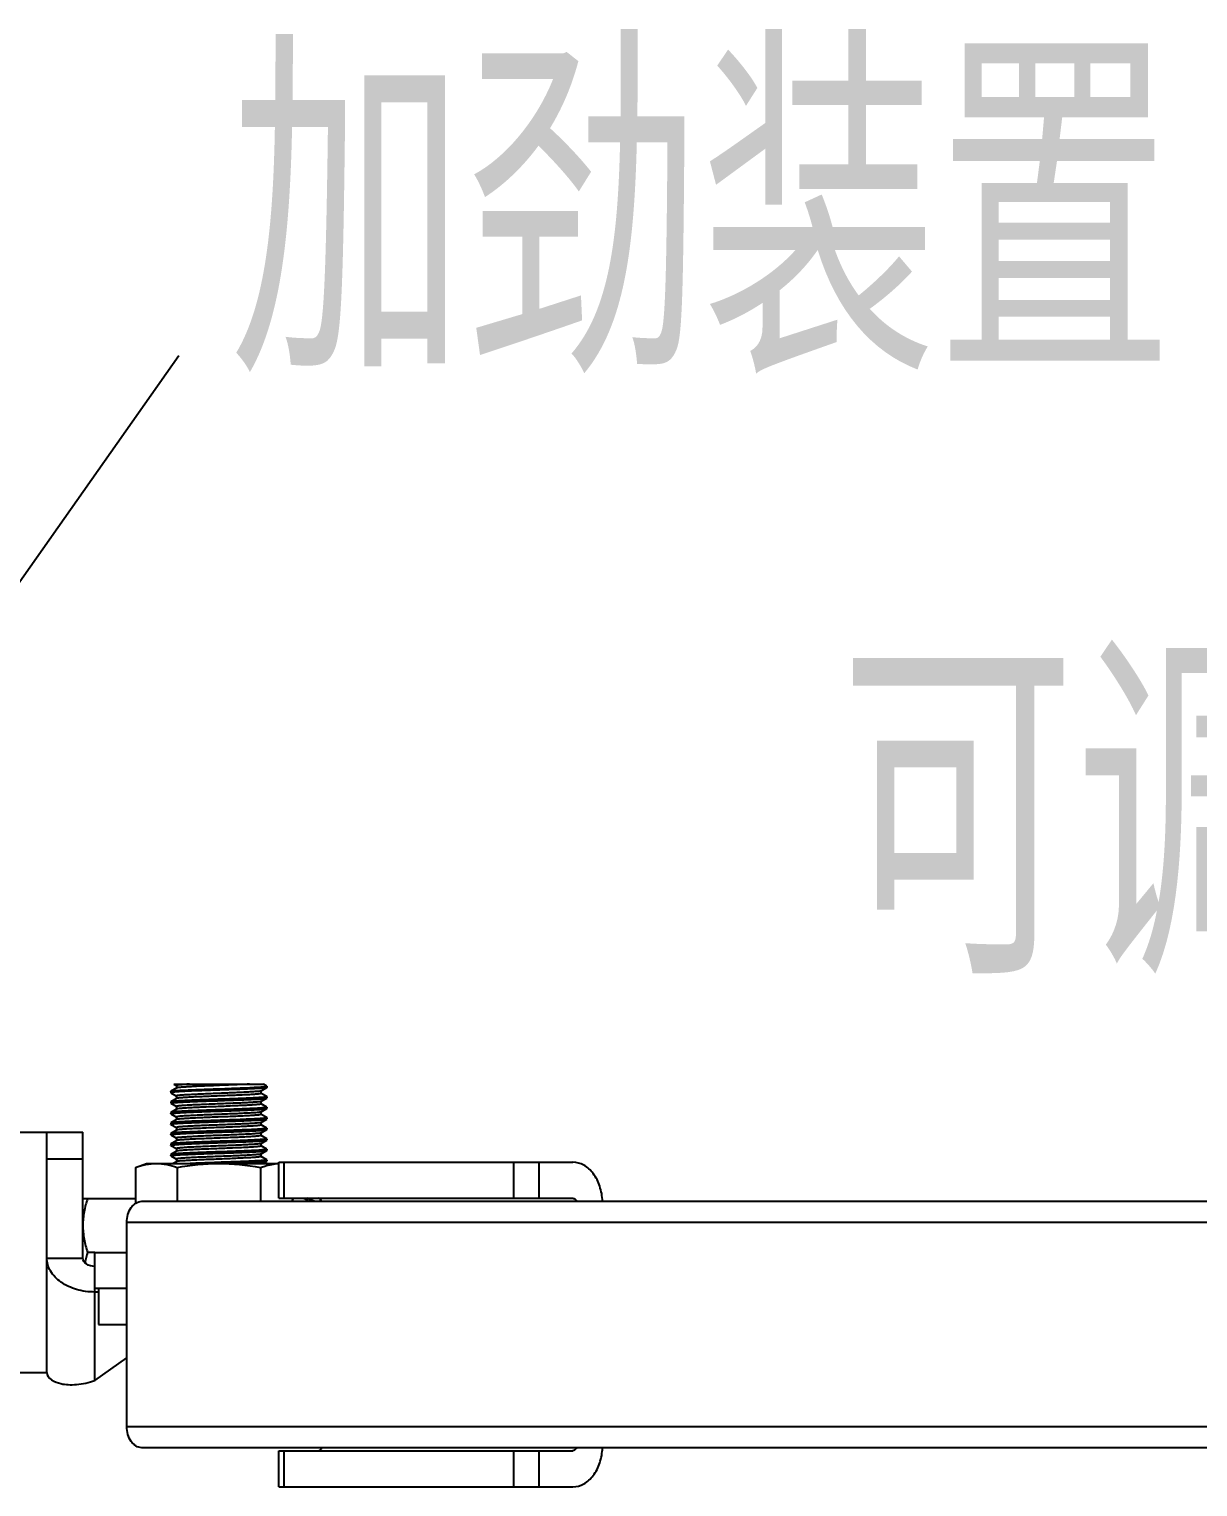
# Model space of a CAD drawing. Header units: inches. Extents: x -1293886 to -986005, y -15154 to 203628.
# Drawn here: x -1246533 to -1245591, y 86573 to 87747 of the extents above; entities that cross this region are included whole.
import ezdxf

# ---------------------------------------------------------------- set-up
doc = ezdxf.new("R2010")
doc.units = ezdxf.units.IN
doc.header["$LTSCALE"] = 100
doc.header["$MEASUREMENT"] = 0
doc.layers.add('W_DIM', color=4, linetype='Continuous')
doc.styles.get("Standard").update_dxf_attribs({"font": 'txt.shx', "bigfont": 'bzhz.shx'})
doc.dimstyles.get("Standard").update_dxf_attribs({"dimtxt": 0.18, "dimasz": 0.18, "dimexe": 0.18, "dimexo": 0.0625, "dimgap": 0.09, "dimtad": 0, "dimtih": 1, "dimtoh": 1, "dimdec": 4, "dimzin": 0, "dimdsep": 46, "dimtxsty": 'Standard', "dimcen": 0.09, "dimadec": 0, "dimazin": 0, "dimtfac": 1, "dimtdec": 4, "dimtofl": 0, "dimtmove": 0, "dimatfit": 3, "dimfxl": 0, "dimtolj": 1, "dimtzin": 0, "dimarcsym": 0})

# ---------------------------------------------------------------- blocks, each defined once
blk = doc.blocks.new('1111')
at = {"layer": 'W_DIM', "color": 7}
for p, q in [((-2285904.9, 1711392.5), (-2285904.8, 1711392.6)), ((-2285904.9, 1711392.5), (-2285904.9, 1711391.4)), ((-2285904.9, 1711392.5), (-2285904.9, 1711391.4)), ((-2285904.8, 1711391.3), (-2285904.9, 1711391.4)), ((-2285904.9, 1711391.4), (-2285904.9, 1711391.4)), ((-2285900.3, 1711395.2), (-2285904.8, 1711392.6)), ((-2285904.8, 1711391.3), (-2285900.3, 1711388.7)), ((-2285902.3, 1711398.3), (-2285900.3, 1711397.2)), ((-2285902.3, 1711398.3), (-2285830.2, 1711398.3)), ((-2285900.3, 1711397.2), (-2285900.3, 1711395.2)), ((-2285900.2, 1711395.2), (-2285900.3, 1711395.2)), ((-2285832.1, 1711393), (-2285827.5, 1711395.6)), ((-2285832.1, 1711390.9), (-2285832.1, 1711393)), ((-2285832.1, 1711392.9), (-2285832.1, 1711393)), ((-2285827.5, 1711396.8), (-2285830.2, 1711398.3)), ((-2285827.5, 1711396.7), (-2285827.5, 1711396.8)), ((-2285827.5, 1711396.7), (-2285827.5, 1711395.7)), ((-2285827.5, 1711395.7), (-2285827.5, 1711395.6)), ((-2285904.8, 1711384.1), (-2285904.9, 1711384)), ((-2285904.9, 1711384), (-2285904.9, 1711383)), ((-2285904.9, 1711384), (-2285904.9, 1711383)), ((-2285904.8, 1711382.9), (-2285904.9, 1711383)), ((-2285904.9, 1711383), (-2285904.9, 1711383)), ((-2285900.3, 1711386.7), (-2285904.8, 1711384.1)), ((-2285904.8, 1711382.9), (-2285900.3, 1711380.3)), ((-2285900.3, 1711388.8), (-2285900.3, 1711386.7)), ((-2285900.2, 1711386.7), (-2285900.3, 1711386.7)), ((-2285900.3, 1711380.3), (-2285900.3, 1711378.2)), ((-2285900.1, 1711386.8), (-2285900.2, 1711386.7)), ((-2285832.1, 1711384.5), (-2285827.5, 1711387.1)), ((-2285832.1, 1711382.4), (-2285832.1, 1711384.5)), ((-2285832.1, 1711384.4), (-2285832.1, 1711384.5)), ((-2285827.5, 1711388.3), (-2285832, 1711390.9)), ((-2285827.5, 1711379.9), (-2285832, 1711382.5)), ((-2285827.5, 1711388.3), (-2285827.5, 1711387.2)), ((-2285827.5, 1711388.3), (-2285827.5, 1711387.2)), ((-2285827.5, 1711388.3), (-2285827.5, 1711388.3)), ((-2285827.5, 1711387.1), (-2285827.5, 1711387.2)), ((-2285827.5, 1711379.9), (-2285827.5, 1711379.8)), ((-2285827.5, 1711379.8), (-2285827.5, 1711378.7)), ((-2285827.5, 1711379.8), (-2285827.5, 1711378.7)), ((-2285904.8, 1711375.6), (-2285904.9, 1711375.5)), ((-2285904.9, 1711375.5), (-2285904.9, 1711374.5)), ((-2285904.9, 1711375.5), (-2285904.9, 1711374.5)), ((-2285904.8, 1711374.4), (-2285904.9, 1711374.5)), ((-2285904.9, 1711374.5), (-2285904.9, 1711374.5)), ((-2285900.3, 1711378.2), (-2285904.8, 1711375.6)), ((-2285904.8, 1711374.4), (-2285900.3, 1711371.8)), ((-2285900.3, 1711369.8), (-2285904.8, 1711367.2)), ((-2285900.2, 1711378.3), (-2285900.3, 1711378.2)), ((-2285900.3, 1711371.8), (-2285900.3, 1711369.8)), ((-2285900.2, 1711369.8), (-2285900.3, 1711369.8)), ((-2285832.1, 1711376), (-2285827.5, 1711378.6)), ((-2285832.1, 1711373.9), (-2285832.1, 1711376)), ((-2285832.1, 1711376), (-2285832.1, 1711376)), ((-2285832.1, 1711367.5), (-2285827.5, 1711370.2)), ((-2285827.5, 1711371.4), (-2285832, 1711374)), ((-2285827.5, 1711378.6), (-2285827.5, 1711378.7)), ((-2285827.5, 1711371.4), (-2285827.5, 1711371.3)), ((-2285827.5, 1711371.3), (-2285827.5, 1711370.3)), ((-2285827.5, 1711371.3), (-2285827.5, 1711370.3)), ((-2285827.5, 1711370.2), (-2285827.5, 1711370.3)), ((-2286246.8, 1711359.6), (-2285975.7, 1711359.6)), ((-2286004.7, 1711166), (-2286004.7, 1711359.6)), ((-2285975.7, 1711258.3), (-2285975.7, 1711359.6)), ((-2285904.8, 1711367.2), (-2285904.9, 1711367.1)), ((-2285904.9, 1711367.1), (-2285904.9, 1711366)), ((-2285904.9, 1711367.1), (-2285904.9, 1711366)), ((-2285904.8, 1711365.9), (-2285904.9, 1711366)), ((-2285904.9, 1711366), (-2285904.9, 1711366)), ((-2285904.8, 1711358.7), (-2285904.9, 1711358.6)), ((-2285904.9, 1711358.6), (-2285904.9, 1711357.5)), ((-2285904.9, 1711358.6), (-2285904.9, 1711357.5)), ((-2285904.9, 1711357.5), (-2285904.9, 1711357.6)), ((-2285904.8, 1711357.5), (-2285904.9, 1711357.5)), ((-2285904.8, 1711365.9), (-2285900.3, 1711363.3)), ((-2285900.3, 1711361.3), (-2285904.8, 1711358.7)), ((-2285904.8, 1711357.5), (-2285900.3, 1711354.9)), ((-2285900.3, 1711363.4), (-2285900.3, 1711361.3)), ((-2285900.2, 1711361.3), (-2285900.3, 1711361.3)), ((-2285832.1, 1711365.5), (-2285832.1, 1711367.5)), ((-2285832.1, 1711367.5), (-2285832.1, 1711367.5)), ((-2285832.1, 1711359.1), (-2285827.5, 1711361.7)), ((-2285832.1, 1711357), (-2285832.1, 1711359.1)), ((-2285832.1, 1711359), (-2285832.1, 1711359.1)), ((-2285827.5, 1711362.9), (-2285832, 1711365.5)), ((-2285827.5, 1711354.4), (-2285832, 1711357)), ((-2285827.5, 1711362.9), (-2285827.5, 1711362.8)), ((-2285827.5, 1711362.8), (-2285827.5, 1711361.8)), ((-2285827.5, 1711362.8), (-2285827.5, 1711361.8)), ((-2285827.5, 1711361.7), (-2285827.5, 1711361.8)), ((-2285904.8, 1711350.2), (-2285904.9, 1711350.1)), ((-2285904.9, 1711350.1), (-2285904.9, 1711349.1)), ((-2285904.9, 1711350.1), (-2285904.9, 1711349.1)), ((-2285904.8, 1711349), (-2285904.9, 1711349.1)), ((-2285904.9, 1711349.1), (-2285904.9, 1711349.1)), ((-2285900.3, 1711352.8), (-2285904.8, 1711350.2)), ((-2285904.8, 1711349), (-2285900.3, 1711346.4)), ((-2285900.3, 1711344.3), (-2285904.8, 1711341.7)), ((-2285900.3, 1711354.9), (-2285900.3, 1711352.8)), ((-2285900.2, 1711352.9), (-2285900.3, 1711352.8)), ((-2285900.3, 1711346.4), (-2285900.3, 1711344.3)), ((-2285900.2, 1711344.4), (-2285900.3, 1711344.3)), ((-2285900.1, 1711344.4), (-2285900.2, 1711344.4)), ((-2285832.1, 1711350.6), (-2285832.3, 1711350.5)), ((-2285832.1, 1711350.6), (-2285827.5, 1711353.2)), ((-2285832.1, 1711348.5), (-2285832.1, 1711350.6)), ((-2285832.1, 1711350.6), (-2285832.1, 1711350.6)), ((-2285832.1, 1711342.1), (-2285827.5, 1711344.8)), ((-2285827.5, 1711346), (-2285832, 1711348.6)), ((-2285827.5, 1711354.4), (-2285827.5, 1711353.3)), ((-2285827.5, 1711354.4), (-2285827.5, 1711353.3)), ((-2285827.5, 1711354.4), (-2285827.5, 1711354.4)), ((-2285827.5, 1711353.2), (-2285827.5, 1711353.3)), ((-2285827.5, 1711346), (-2285827.5, 1711345.9)), ((-2285827.5, 1711345.9), (-2285827.5, 1711344.8)), ((-2285827.5, 1711345.9), (-2285827.5, 1711344.8)), ((-2285827.5, 1711344.8), (-2285827.5, 1711344.8)), ((-2286004.7, 1711338.3), (-2285975.7, 1711338.3)), ((-2285933.3, 1711331.2), (-2285924.3, 1711334.4)), ((-2285924.3, 1711334.4), (-2285817.8, 1711334.4)), ((-2285904.9, 1711341.7), (-2285904.9, 1711340.6)), ((-2285904.9, 1711341.7), (-2285904.9, 1711340.6)), ((-2285904.8, 1711341.7), (-2285904.9, 1711341.7)), ((-2285904.8, 1711340.5), (-2285904.9, 1711340.6)), ((-2285904.9, 1711340.6), (-2285904.9, 1711340.6)), ((-2285904.8, 1711340.5), (-2285900.3, 1711337.9)), ((-2285900.3, 1711335.9), (-2285902.8, 1711334.4)), ((-2285900.3, 1711337.9), (-2285900.3, 1711335.9)), ((-2285900.2, 1711335.9), (-2285900.3, 1711335.9)), ((-2285832.1, 1711340.1), (-2285832.1, 1711342.1)), ((-2285832.1, 1711342.1), (-2285832.1, 1711342.1)), ((-2285827.5, 1711337.5), (-2285832, 1711340.1)), ((-2285830.7, 1711334.4), (-2285827.5, 1711336.3)), ((-2285827.5, 1711337.5), (-2285827.5, 1711337.4)), ((-2285827.5, 1711337.4), (-2285827.5, 1711336.4)), ((-2285827.5, 1711337.4), (-2285827.5, 1711336.4)), ((-2285827.5, 1711336.3), (-2285827.5, 1711336.4)), ((-2285817.8, 1711306.4), (-2285817.8, 1711335.4)), ((-2285817.8, 1711335.4), (-2285580.8, 1711335.4)), ((-2285813.5, 1711306.4), (-2285813.5, 1711335.4)), ((-2285628.7, 1711335.4), (-2285628.7, 1711306.4)), ((-2285608.2, 1711335.4), (-2285608.2, 1711306.4)), ((-2285933.3, 1711331.2), (-2285933.3, 1711302.3)), ((-2285899.7, 1711331.2), (-2285899.7, 1711304)), ((-2285832.6, 1711331.2), (-2285832.6, 1711304)), ((-2285975.7, 1711306.3), (-2285933.3, 1711306.3)), ((-2285928.2, 1711304), (-2284340.5, 1711304)), ((-2285817.8, 1711306.4), (-2285580.8, 1711306.4)), ((-2285805.7, 1711306.4), (-2285807.4, 1711304)), ((-2285794.8, 1711306.4), (-2285794.7, 1711306.1)), ((-2285940.2, 1711122.4), (-2285940.2, 1711287)), ((-2284468.9, 1711287), (-2285940.2, 1711287)), ((-2285966, 1711262.8), (-2285971.8, 1711262.8)), ((-2285966, 1711159.6), (-2285966, 1711262.8)), ((-2285966, 1711262.8), (-2285940.2, 1711262.8)), ((-2286004.7, 1711258.3), (-2285975.7, 1711258.3)), ((-2285940.2, 1711233.8), (-2285966, 1711233.8)), ((-2285963, 1711230.9), (-2285966, 1711230.9)), ((-2285963, 1711233.8), (-2285963, 1711204.7)), ((-2285963, 1711204.7), (-2285940.2, 1711204.7)), ((-2285966, 1711159.6), (-2285940.2, 1711177.9)), ((-2286687.3, 1711166), (-2286004.7, 1711166)), ((-2284468.9, 1711122.4), (-2285940.2, 1711122.4)), ((-2284340.5, 1711105.5), (-2285928.2, 1711105.5)), ((-2285817.8, 1711074), (-2285817.8, 1711103.1)), ((-2285817.8, 1711103.1), (-2285580.8, 1711103.1)), ((-2285813.5, 1711074), (-2285813.5, 1711103.1)), ((-2285628.7, 1711103.1), (-2285628.7, 1711074)), ((-2285608.2, 1711103.1), (-2285608.2, 1711074)), ((-2285817.8, 1711074), (-2285580.8, 1711074))]:
    blk.add_line(p, q, dxfattribs=at)
blk.add_lwpolyline([(-2285789.3, 1711304), (-2285793.1, 1711305.4), (-2285795.2, 1711306.4)], dxfattribs=at)
blk.add_arc((-2285792.9, 1711310.1), 10, 330.2296, 332.1247, dxfattribs=at)
for points, knots in [([(-2285827.5, 1711395.6), (-2285827.6, 1711395.5), (-2285828, 1711395.4), (-2285828.8, 1711395.3), (-2285829.9, 1711395.2), (-2285832, 1711395), (-2285835.4, 1711394.8), (-2285840.3, 1711394.5), (-2285846.2, 1711394.3), (-2285852.8, 1711394), (-2285859.8, 1711393.8), (-2285867.2, 1711393.5), (-2285874.4, 1711393.3), (-2285881.4, 1711393), (-2285887.8, 1711392.8), (-2285893.4, 1711392.5), (-2285897.5, 1711392.3), (-2285900.3, 1711392.1), (-2285901.8, 1711392), (-2285903.1, 1711391.8), (-2285904, 1711391.7), (-2285904.6, 1711391.6), (-2285904.9, 1711391.5), (-2285904.9, 1711391.4)], [0, 0, 0, 0, 0.005436, 0.015295, 0.02956, 0.048124, 0.097458, 0.161522, 0.237979, 0.324028, 0.416511, 0.512037, 0.607098, 0.698208, 0.782022, 0.855468, 0.915857, 0.940446, 0.960989, 0.977304, 0.989257, 0.996774, 1, 1, 1, 1]), ([(-2285904.8, 1711392.6), (-2285904.7, 1711392.6), (-2285904.3, 1711392.7), (-2285903.6, 1711392.9), (-2285902.5, 1711393), (-2285900.3, 1711393.2), (-2285896.9, 1711393.4), (-2285892, 1711393.6), (-2285886.1, 1711393.9), (-2285879.5, 1711394.1), (-2285872.4, 1711394.4), (-2285865, 1711394.6), (-2285857.7, 1711394.9), (-2285850.7, 1711395.2), (-2285844.3, 1711395.4), (-2285838.7, 1711395.7), (-2285834.7, 1711395.9), (-2285832, 1711396.1), (-2285830.4, 1711396.2), (-2285829.2, 1711396.3), (-2285828.3, 1711396.4), (-2285827.8, 1711396.5), (-2285827.5, 1711396.6), (-2285827.5, 1711396.7)], [0, 0, 0, 0, 0.005474, 0.015397, 0.029751, 0.04843, 0.098054, 0.162473, 0.239322, 0.325768, 0.418622, 0.514456, 0.609731, 0.70093, 0.784687, 0.857913, 0.91791, 0.942239, 0.962481, 0.978455, 0.990031, 0.997145, 1, 1, 1, 1]), ([(-2285889.6, 1711398.3), (-2285891.1, 1711398.3), (-2285893.2, 1711398.1), (-2285895.9, 1711397.9), (-2285897.4, 1711397.8), (-2285898.6, 1711397.7), (-2285899.5, 1711397.5), (-2285900, 1711397.4), (-2285900.3, 1711397.3), (-2285900.3, 1711397.2)], [0, 0, 0, 0, 0.42036, 0.591474, 0.734119, 0.846922, 0.928807, 0.97931, 1, 1, 1, 1]), ([(-2285832.1, 1711392.9), (-2285832.3, 1711392.9), (-2285832.6, 1711392.8), (-2285833.7, 1711392.6), (-2285835.9, 1711392.4), (-2285839.2, 1711392.1), (-2285843.6, 1711391.9), (-2285848.8, 1711391.6), (-2285854.6, 1711391.4), (-2285860.9, 1711391.1), (-2285867.3, 1711390.8), (-2285873.7, 1711390.6), (-2285879.9, 1711390.3), (-2285885.5, 1711390.1), (-2285890.4, 1711389.8), (-2285894, 1711389.6), (-2285896.4, 1711389.4), (-2285897.7, 1711389.3), (-2285898.8, 1711389.2), (-2285899.6, 1711389.1), (-2285900, 1711389), (-2285900.3, 1711388.8), (-2285900.3, 1711388.8)], [0, 0, 0, 0, 0.005874, 0.016149, 0.049759, 0.099805, 0.164491, 0.241456, 0.327881, 0.420594, 0.516191, 0.611162, 0.702019, 0.785427, 0.858327, 0.918049, 0.942269, 0.962424, 0.97834, 0.989887, 0.997022, 1, 1, 1, 1]), ([(-2285841.3, 1711398.3), (-2285843.9, 1711398.2), (-2285849.5, 1711397.9), (-2285858.4, 1711397.6), (-2285868, 1711397.2), (-2285877.4, 1711396.8), (-2285884.7, 1711396.5), (-2285890, 1711396.2), (-2285893.2, 1711396), (-2285895.9, 1711395.8), (-2285897.9, 1711395.7), (-2285899.3, 1711395.5), (-2285900, 1711395.3), (-2285900.2, 1711395.2)], [0, 0, 0, 0, 0.131034, 0.286202, 0.452618, 0.616437, 0.764037, 0.82784, 0.883154, 0.928833, 0.963939, 0.987775, 1, 1, 1, 1]), ([(-2285904.9, 1711383), (-2285904.9, 1711383.1), (-2285904.6, 1711383.1), (-2285904, 1711383.3), (-2285903.1, 1711383.4), (-2285901.8, 1711383.5), (-2285900.3, 1711383.6), (-2285897.5, 1711383.8), (-2285893.4, 1711384), (-2285887.8, 1711384.3), (-2285881.4, 1711384.5), (-2285874.4, 1711384.8), (-2285867.2, 1711385), (-2285859.8, 1711385.3), (-2285852.8, 1711385.6), (-2285846.2, 1711385.8), (-2285840.3, 1711386.1), (-2285835.4, 1711386.3), (-2285832, 1711386.5), (-2285829.9, 1711386.7), (-2285828.8, 1711386.8), (-2285828, 1711387), (-2285827.6, 1711387), (-2285827.5, 1711387.1)], [0, 0, 0, 0, 0.003225, 0.010741, 0.022692, 0.039006, 0.059547, 0.084135, 0.144521, 0.217966, 0.301777, 0.392884, 0.487948, 0.583476, 0.67596, 0.762008, 0.838468, 0.902535, 0.95187, 0.970436, 0.984702, 0.994562, 1, 1, 1, 1]), ([(-2285827.5, 1711388.3), (-2285827.5, 1711388.2), (-2285827.8, 1711388.1), (-2285828.3, 1711388), (-2285829.2, 1711387.8), (-2285830.4, 1711387.7), (-2285832, 1711387.6), (-2285834.7, 1711387.4), (-2285838.7, 1711387.2), (-2285844.3, 1711386.9), (-2285850.7, 1711386.7), (-2285857.7, 1711386.4), (-2285865, 1711386.2), (-2285872.4, 1711385.9), (-2285879.5, 1711385.7), (-2285886.1, 1711385.4), (-2285892, 1711385.2), (-2285896.9, 1711384.9), (-2285900.3, 1711384.7), (-2285902.5, 1711384.5), (-2285903.6, 1711384.4), (-2285904.3, 1711384.3), (-2285904.7, 1711384.2), (-2285904.8, 1711384.1)], [0, 0, 0, 0, 0.002855, 0.009969, 0.021546, 0.03752, 0.057763, 0.082092, 0.142088, 0.215313, 0.299069, 0.390267, 0.485541, 0.581373, 0.674225, 0.760673, 0.837524, 0.901944, 0.951568, 0.970248, 0.984602, 0.994526, 1, 1, 1, 1]), ([(-2285827.5, 1711379.8), (-2285827.5, 1711379.7), (-2285827.8, 1711379.6), (-2285828.3, 1711379.5), (-2285829.2, 1711379.4), (-2285830.4, 1711379.2), (-2285832, 1711379.1), (-2285834.7, 1711378.9), (-2285838.7, 1711378.7), (-2285844.3, 1711378.5), (-2285850.7, 1711378.2), (-2285857.7, 1711378), (-2285865, 1711377.7), (-2285872.4, 1711377.4), (-2285879.5, 1711377.2), (-2285886.1, 1711376.9), (-2285892, 1711376.7), (-2285896.9, 1711376.4), (-2285900.3, 1711376.2), (-2285902.5, 1711376), (-2285903.6, 1711375.9), (-2285904.3, 1711375.8), (-2285904.7, 1711375.7), (-2285904.8, 1711375.6)], [0, 0, 0, 0, 0.002855, 0.009968, 0.021544, 0.037518, 0.05776, 0.082088, 0.142084, 0.21531, 0.299066, 0.390263, 0.485541, 0.581378, 0.674232, 0.760678, 0.837529, 0.901949, 0.951571, 0.970249, 0.984603, 0.994526, 1, 1, 1, 1]), ([(-2285832.1, 1711384.4), (-2285832.3, 1711384.4), (-2285832.6, 1711384.3), (-2285833.7, 1711384.1), (-2285835.9, 1711383.9), (-2285839.2, 1711383.6), (-2285843.6, 1711383.4), (-2285848.8, 1711383.1), (-2285854.6, 1711382.9), (-2285860.9, 1711382.6), (-2285867.3, 1711382.4), (-2285873.7, 1711382.1), (-2285879.9, 1711381.9), (-2285885.5, 1711381.6), (-2285890.4, 1711381.4), (-2285894, 1711381.1), (-2285896.4, 1711381), (-2285897.7, 1711380.8), (-2285898.8, 1711380.7), (-2285899.6, 1711380.6), (-2285900, 1711380.5), (-2285900.3, 1711380.4), (-2285900.3, 1711380.3)], [0, 0, 0, 0, 0.005874, 0.016149, 0.049759, 0.099805, 0.164491, 0.241457, 0.327881, 0.420594, 0.516191, 0.611162, 0.702019, 0.785427, 0.858326, 0.918049, 0.942267, 0.962424, 0.978338, 0.989888, 0.99702, 1, 1, 1, 1]), ([(-2285832.1, 1711382.4), (-2285832.1, 1711382.4), (-2285832.3, 1711382.2), (-2285832.8, 1711382.1), (-2285833.6, 1711382), (-2285834.6, 1711381.9), (-2285836, 1711381.8), (-2285838.4, 1711381.6), (-2285841.9, 1711381.4), (-2285846.9, 1711381.1), (-2285852.5, 1711380.9), (-2285858.6, 1711380.6), (-2285865, 1711380.3), (-2285871.5, 1711380.1), (-2285877.7, 1711379.8), (-2285883.6, 1711379.6), (-2285888.8, 1711379.3), (-2285893.1, 1711379.1), (-2285896.5, 1711378.8), (-2285898.6, 1711378.6), (-2285899.8, 1711378.4), (-2285900.1, 1711378.3), (-2285900.2, 1711378.3)], [0, 0, 0, 0, 0.002979, 0.01011, 0.021658, 0.037569, 0.057721, 0.081935, 0.141646, 0.214533, 0.297928, 0.388772, 0.483732, 0.579321, 0.672029, 0.758455, 0.835426, 0.900125, 0.95019, 0.983823, 0.994112, 1, 1, 1, 1]), ([(-2285832.1, 1711390.9), (-2285832.1, 1711390.8), (-2285832.3, 1711390.7), (-2285832.7, 1711390.6), (-2285833.5, 1711390.5), (-2285834.6, 1711390.4), (-2285835.9, 1711390.2), (-2285838.2, 1711390.1), (-2285841.7, 1711389.8), (-2285846.4, 1711389.6), (-2285851.9, 1711389.4), (-2285857.9, 1711389.1), (-2285864.2, 1711388.9), (-2285870.6, 1711388.6), (-2285876.8, 1711388.4), (-2285882.6, 1711388.1), (-2285887.9, 1711387.9), (-2285892.3, 1711387.6), (-2285895.9, 1711387.4), (-2285898.3, 1711387.1), (-2285899.6, 1711387), (-2285900.1, 1711386.8)], [0, 0, 0, 0, 0.002911, 0.009849, 0.021073, 0.036545, 0.056142, 0.079704, 0.137856, 0.208956, 0.290481, 0.379534, 0.472947, 0.567398, 0.659524, 0.746048, 0.823893, 0.890294, 0.942901, 0.979872, 1, 1, 1, 1]), ([(-2285904.9, 1711374.5), (-2285904.9, 1711374.6), (-2285904.6, 1711374.7), (-2285904, 1711374.8), (-2285903.1, 1711374.9), (-2285901.8, 1711375), (-2285900.3, 1711375.2), (-2285897.5, 1711375.3), (-2285893.4, 1711375.6), (-2285887.8, 1711375.8), (-2285881.4, 1711376.1), (-2285874.4, 1711376.3), (-2285867.2, 1711376.6), (-2285859.8, 1711376.8), (-2285852.8, 1711377.1), (-2285846.2, 1711377.3), (-2285840.3, 1711377.6), (-2285835.4, 1711377.8), (-2285832, 1711378.1), (-2285829.9, 1711378.2), (-2285828.8, 1711378.4), (-2285828, 1711378.5), (-2285827.6, 1711378.6), (-2285827.5, 1711378.6)], [0, 0, 0, 0, 0.003225, 0.010742, 0.022694, 0.039008, 0.059551, 0.084139, 0.144526, 0.217973, 0.301788, 0.392894, 0.487953, 0.583479, 0.675961, 0.762009, 0.838466, 0.902531, 0.951868, 0.970435, 0.984701, 0.994562, 1, 1, 1, 1]), ([(-2285904.9, 1711366), (-2285904.9, 1711366.1), (-2285904.6, 1711366.2), (-2285904, 1711366.3), (-2285903.1, 1711366.4), (-2285901.8, 1711366.6), (-2285900.3, 1711366.7), (-2285897.5, 1711366.9), (-2285893.4, 1711367.1), (-2285887.8, 1711367.3), (-2285881.4, 1711367.6), (-2285874.4, 1711367.8), (-2285867.2, 1711368.1), (-2285859.8, 1711368.4), (-2285852.8, 1711368.6), (-2285846.2, 1711368.9), (-2285840.3, 1711369.1), (-2285835.4, 1711369.4), (-2285832, 1711369.6), (-2285829.9, 1711369.8), (-2285828.8, 1711369.9), (-2285828, 1711370), (-2285827.6, 1711370.1), (-2285827.5, 1711370.2)], [0, 0, 0, 0, 0.003225, 0.010742, 0.022693, 0.039008, 0.059551, 0.084139, 0.144525, 0.217968, 0.30178, 0.392886, 0.487947, 0.583471, 0.675953, 0.762004, 0.838465, 0.902532, 0.951868, 0.970435, 0.984701, 0.994562, 1, 1, 1, 1]), ([(-2285827.5, 1711371.3), (-2285827.5, 1711371.2), (-2285827.8, 1711371.1), (-2285828.3, 1711371), (-2285829.2, 1711370.9), (-2285830.4, 1711370.8), (-2285832, 1711370.6), (-2285834.7, 1711370.5), (-2285838.7, 1711370.2), (-2285844.3, 1711370), (-2285850.7, 1711369.7), (-2285857.7, 1711369.5), (-2285865, 1711369.2), (-2285872.4, 1711369), (-2285879.5, 1711368.7), (-2285886.1, 1711368.5), (-2285892, 1711368.2), (-2285896.9, 1711368), (-2285900.3, 1711367.7), (-2285902.5, 1711367.6), (-2285903.6, 1711367.4), (-2285904.3, 1711367.3), (-2285904.7, 1711367.2), (-2285904.8, 1711367.2)], [0, 0, 0, 0, 0.002855, 0.009969, 0.021546, 0.03752, 0.057763, 0.082092, 0.142089, 0.215318, 0.299077, 0.390275, 0.485549, 0.581383, 0.674236, 0.760681, 0.837528, 0.901946, 0.95157, 0.970249, 0.984603, 0.994526, 1, 1, 1, 1]), ([(-2285832.4, 1711375.9), (-2285832.8, 1711375.7), (-2285834.2, 1711375.6), (-2285836.8, 1711375.3), (-2285840.4, 1711375.1), (-2285844.9, 1711374.9), (-2285850.1, 1711374.6), (-2285858.1, 1711374.3), (-2285866.4, 1711373.9), (-2285874.7, 1711373.6), (-2285880.7, 1711373.4), (-2285886.1, 1711373.1), (-2285890.8, 1711372.9), (-2285894.3, 1711372.7), (-2285896.5, 1711372.5), (-2285897.8, 1711372.4), (-2285898.9, 1711372.2), (-2285899.6, 1711372.1), (-2285900, 1711372), (-2285900.3, 1711371.9), (-2285900.3, 1711371.8)], [0, 0, 0, 0, 0.02164, 0.059864, 0.113419, 0.180452, 0.258616, 0.345169, 0.53109, 0.623921, 0.712302, 0.793127, 0.863558, 0.921128, 0.944446, 0.963837, 0.979144, 0.990248, 0.997114, 1, 1, 1, 1]), ([(-2285832.1, 1711373.9), (-2285832.1, 1711373.9), (-2285832.3, 1711373.8), (-2285832.8, 1711373.7), (-2285833.6, 1711373.5), (-2285834.6, 1711373.4), (-2285836, 1711373.3), (-2285838.4, 1711373.1), (-2285841.9, 1711372.9), (-2285846.9, 1711372.6), (-2285852.5, 1711372.4), (-2285858.6, 1711372.1), (-2285865, 1711371.9), (-2285871.5, 1711371.6), (-2285877.7, 1711371.4), (-2285883.6, 1711371.1), (-2285888.8, 1711370.9), (-2285893.1, 1711370.6), (-2285896.5, 1711370.4), (-2285898.6, 1711370.2), (-2285899.8, 1711370), (-2285900.1, 1711369.9), (-2285900.2, 1711369.8)], [0, 0, 0, 0, 0.002978, 0.010111, 0.021657, 0.037569, 0.05772, 0.081936, 0.141647, 0.214533, 0.297928, 0.388772, 0.483731, 0.57932, 0.672029, 0.758455, 0.835427, 0.900125, 0.95019, 0.983823, 0.99411, 1, 1, 1, 1]), ([(-2285904.9, 1711357.6), (-2285904.9, 1711357.6), (-2285904.6, 1711357.7), (-2285904, 1711357.8), (-2285903.1, 1711358), (-2285901.8, 1711358.1), (-2285900.3, 1711358.2), (-2285897.5, 1711358.4), (-2285893.4, 1711358.6), (-2285887.8, 1711358.9), (-2285881.4, 1711359.1), (-2285874.4, 1711359.4), (-2285867.2, 1711359.6), (-2285859.8, 1711359.9), (-2285852.8, 1711360.1), (-2285846.2, 1711360.4), (-2285840.3, 1711360.6), (-2285835.4, 1711360.9), (-2285832, 1711361.1), (-2285829.9, 1711361.3), (-2285828.8, 1711361.4), (-2285828, 1711361.5), (-2285827.6, 1711361.6), (-2285827.5, 1711361.7)], [0, 0, 0, 0, 0.003225, 0.010741, 0.022692, 0.039006, 0.059547, 0.084135, 0.144521, 0.217967, 0.30178, 0.392887, 0.48795, 0.583479, 0.675962, 0.76201, 0.838468, 0.902535, 0.95187, 0.970436, 0.984702, 0.994562, 1, 1, 1, 1]), ([(-2285827.5, 1711362.8), (-2285827.5, 1711362.8), (-2285827.8, 1711362.7), (-2285828.3, 1711362.6), (-2285829.2, 1711362.4), (-2285830.4, 1711362.3), (-2285832, 1711362.2), (-2285834.7, 1711362), (-2285838.7, 1711361.8), (-2285844.3, 1711361.5), (-2285850.7, 1711361.3), (-2285857.7, 1711361), (-2285865, 1711360.8), (-2285872.4, 1711360.5), (-2285879.5, 1711360.2), (-2285886.1, 1711360), (-2285892, 1711359.7), (-2285896.9, 1711359.5), (-2285900.3, 1711359.3), (-2285902.5, 1711359.1), (-2285903.6, 1711359), (-2285904.3, 1711358.8), (-2285904.7, 1711358.8), (-2285904.8, 1711358.7)], [0, 0, 0, 0, 0.002855, 0.009968, 0.021545, 0.037519, 0.057762, 0.08209, 0.142086, 0.21531, 0.299066, 0.390263, 0.485539, 0.581372, 0.674224, 0.760672, 0.837524, 0.901944, 0.951568, 0.970248, 0.984602, 0.994526, 1, 1, 1, 1]), ([(-2285832.1, 1711367.5), (-2285832.3, 1711367.4), (-2285832.6, 1711367.3), (-2285833.7, 1711367.1), (-2285835.9, 1711366.9), (-2285839.2, 1711366.7), (-2285843.6, 1711366.4), (-2285848.8, 1711366.2), (-2285854.6, 1711365.9), (-2285860.9, 1711365.7), (-2285867.3, 1711365.4), (-2285873.7, 1711365.2), (-2285879.9, 1711364.9), (-2285885.5, 1711364.7), (-2285890.4, 1711364.4), (-2285894, 1711364.2), (-2285896.4, 1711364), (-2285897.7, 1711363.9), (-2285898.8, 1711363.8), (-2285899.6, 1711363.6), (-2285900, 1711363.5), (-2285900.3, 1711363.4), (-2285900.3, 1711363.4)], [0, 0, 0, 0, 0.005876, 0.016149, 0.049758, 0.099805, 0.164491, 0.241457, 0.327882, 0.420595, 0.516192, 0.611162, 0.702019, 0.785427, 0.858326, 0.918048, 0.942268, 0.962423, 0.978339, 0.989887, 0.997021, 1, 1, 1, 1]), ([(-2285832.1, 1711359), (-2285832.3, 1711359), (-2285832.6, 1711358.9), (-2285833.7, 1711358.7), (-2285835.9, 1711358.5), (-2285839.2, 1711358.2), (-2285843.6, 1711358), (-2285848.8, 1711357.7), (-2285854.6, 1711357.5), (-2285860.9, 1711357.2), (-2285867.3, 1711357), (-2285873.7, 1711356.7), (-2285879.9, 1711356.5), (-2285885.5, 1711356.2), (-2285890.4, 1711355.9), (-2285894, 1711355.7), (-2285896.4, 1711355.5), (-2285897.7, 1711355.4), (-2285898.8, 1711355.3), (-2285899.6, 1711355.2), (-2285900, 1711355.1), (-2285900.3, 1711355), (-2285900.3, 1711354.9)], [0, 0, 0, 0, 0.005874, 0.016149, 0.049758, 0.099805, 0.164491, 0.241456, 0.327881, 0.420594, 0.516191, 0.611162, 0.702019, 0.785427, 0.858327, 0.918049, 0.942268, 0.962424, 0.978338, 0.989888, 0.997021, 1, 1, 1, 1]), ([(-2285832.1, 1711365.5), (-2285832.1, 1711365.4), (-2285832.3, 1711365.3), (-2285832.8, 1711365.2), (-2285833.6, 1711365.1), (-2285834.6, 1711364.9), (-2285836, 1711364.8), (-2285838.4, 1711364.6), (-2285841.9, 1711364.4), (-2285846.9, 1711364.2), (-2285852.5, 1711363.9), (-2285858.6, 1711363.7), (-2285865, 1711363.4), (-2285871.5, 1711363.2), (-2285877.7, 1711362.9), (-2285883.6, 1711362.6), (-2285888.8, 1711362.4), (-2285893.1, 1711362.1), (-2285896.5, 1711361.9), (-2285898.6, 1711361.7), (-2285899.8, 1711361.5), (-2285900.1, 1711361.4), (-2285900.2, 1711361.3)], [0, 0, 0, 0, 0.002978, 0.010111, 0.021656, 0.037569, 0.05772, 0.081935, 0.141646, 0.214533, 0.297927, 0.388772, 0.483731, 0.579321, 0.67203, 0.758455, 0.835427, 0.900125, 0.95019, 0.983823, 0.994112, 1, 1, 1, 1]), ([(-2285832.1, 1711357), (-2285832.1, 1711356.9), (-2285832.3, 1711356.8), (-2285832.8, 1711356.7), (-2285833.6, 1711356.6), (-2285834.6, 1711356.5), (-2285836, 1711356.3), (-2285838.4, 1711356.2), (-2285841.9, 1711355.9), (-2285846.9, 1711355.7), (-2285852.5, 1711355.4), (-2285858.6, 1711355.2), (-2285865, 1711354.9), (-2285871.5, 1711354.7), (-2285877.7, 1711354.4), (-2285883.6, 1711354.2), (-2285888.8, 1711353.9), (-2285893.1, 1711353.7), (-2285896.5, 1711353.4), (-2285898.6, 1711353.2), (-2285899.8, 1711353), (-2285900.1, 1711352.9), (-2285900.2, 1711352.9)], [0, 0, 0, 0, 0.002979, 0.01011, 0.021658, 0.037569, 0.057721, 0.081935, 0.141647, 0.214533, 0.297928, 0.388772, 0.483732, 0.57932, 0.672029, 0.758455, 0.835426, 0.900125, 0.950189, 0.983823, 0.994111, 1, 1, 1, 1]), ([(-2285904.9, 1711349.1), (-2285904.9, 1711349.2), (-2285904.6, 1711349.3), (-2285904, 1711349.4), (-2285903.1, 1711349.5), (-2285901.8, 1711349.6), (-2285900.3, 1711349.7), (-2285897.5, 1711349.9), (-2285893.4, 1711350.1), (-2285887.8, 1711350.4), (-2285881.4, 1711350.6), (-2285874.4, 1711350.9), (-2285867.2, 1711351.2), (-2285859.8, 1711351.4), (-2285852.8, 1711351.7), (-2285846.2, 1711351.9), (-2285840.3, 1711352.2), (-2285835.4, 1711352.4), (-2285832, 1711352.6), (-2285829.9, 1711352.8), (-2285828.8, 1711352.9), (-2285828, 1711353.1), (-2285827.6, 1711353.2), (-2285827.5, 1711353.2)], [0, 0, 0, 0, 0.003225, 0.010742, 0.022694, 0.039009, 0.059552, 0.08414, 0.144527, 0.217974, 0.301788, 0.392895, 0.487953, 0.583477, 0.675959, 0.762007, 0.838465, 0.902531, 0.951868, 0.970435, 0.984701, 0.994562, 1, 1, 1, 1]), ([(-2285904.9, 1711340.6), (-2285904.9, 1711340.7), (-2285904.6, 1711340.8), (-2285904, 1711340.9), (-2285903.1, 1711341), (-2285901.8, 1711341.1), (-2285900.3, 1711341.3), (-2285897.5, 1711341.5), (-2285893.4, 1711341.7), (-2285887.8, 1711341.9), (-2285881.4, 1711342.2), (-2285874.4, 1711342.4), (-2285867.2, 1711342.7), (-2285859.8, 1711342.9), (-2285852.8, 1711343.2), (-2285846.2, 1711343.4), (-2285840.3, 1711343.7), (-2285835.4, 1711343.9), (-2285832, 1711344.2), (-2285829.9, 1711344.4), (-2285828.8, 1711344.5), (-2285828, 1711344.6), (-2285827.6, 1711344.7), (-2285827.5, 1711344.8)], [0, 0, 0, 0, 0.003224, 0.010741, 0.022692, 0.039006, 0.059548, 0.084136, 0.144522, 0.217964, 0.301775, 0.392882, 0.487945, 0.583471, 0.675954, 0.762005, 0.838466, 0.902533, 0.951869, 0.970435, 0.984701, 0.994562, 1, 1, 1, 1]), ([(-2285827.5, 1711354.4), (-2285827.5, 1711354.3), (-2285827.8, 1711354.2), (-2285828.3, 1711354.1), (-2285829.2, 1711354), (-2285830.4, 1711353.8), (-2285832, 1711353.7), (-2285834.7, 1711353.5), (-2285838.7, 1711353.3), (-2285844.3, 1711353), (-2285850.7, 1711352.8), (-2285857.7, 1711352.5), (-2285865, 1711352.3), (-2285872.4, 1711352), (-2285879.5, 1711351.8), (-2285886.1, 1711351.5), (-2285892, 1711351.3), (-2285896.9, 1711351), (-2285900.3, 1711350.8), (-2285902.5, 1711350.6), (-2285903.6, 1711350.5), (-2285904.3, 1711350.4), (-2285904.7, 1711350.3), (-2285904.8, 1711350.2)], [0, 0, 0, 0, 0.002855, 0.009969, 0.021545, 0.037519, 0.05776, 0.082088, 0.142085, 0.215312, 0.29907, 0.390268, 0.485546, 0.581383, 0.674236, 0.760681, 0.83753, 0.901949, 0.951572, 0.970249, 0.984603, 0.994526, 1, 1, 1, 1]), ([(-2285827.5, 1711345.9), (-2285827.5, 1711345.8), (-2285827.8, 1711345.7), (-2285828.3, 1711345.6), (-2285829.2, 1711345.5), (-2285830.4, 1711345.4), (-2285832, 1711345.2), (-2285834.7, 1711345), (-2285838.7, 1711344.8), (-2285844.3, 1711344.6), (-2285850.7, 1711344.3), (-2285857.7, 1711344.1), (-2285865, 1711343.8), (-2285872.4, 1711343.6), (-2285879.5, 1711343.3), (-2285886.1, 1711343.1), (-2285892, 1711342.8), (-2285896.9, 1711342.5), (-2285900.3, 1711342.3), (-2285902.5, 1711342.1), (-2285903.6, 1711342), (-2285904.3, 1711341.9), (-2285904.7, 1711341.8), (-2285904.8, 1711341.7)], [0, 0, 0, 0, 0.002855, 0.009969, 0.021546, 0.037521, 0.057764, 0.082093, 0.14209, 0.215317, 0.299076, 0.390274, 0.485548, 0.581381, 0.674233, 0.760678, 0.837526, 0.901945, 0.951569, 0.970248, 0.984602, 0.994526, 1, 1, 1, 1]), ([(-2285832.3, 1711350.5), (-2285832.7, 1711350.3), (-2285834, 1711350.2), (-2285836.5, 1711349.9), (-2285840, 1711349.7), (-2285844.5, 1711349.5), (-2285849.7, 1711349.2), (-2285855.5, 1711349), (-2285861.7, 1711348.7), (-2285868.1, 1711348.5), (-2285874.4, 1711348.2), (-2285880.4, 1711348), (-2285885.9, 1711347.7), (-2285890.7, 1711347.5), (-2285894.2, 1711347.2), (-2285896.5, 1711347.1), (-2285897.8, 1711346.9), (-2285898.8, 1711346.8), (-2285899.6, 1711346.7), (-2285900, 1711346.6), (-2285900.3, 1711346.5), (-2285900.3, 1711346.4)], [0, 0, 0, 0, 0.019944, 0.056762, 0.109253, 0.175577, 0.253383, 0.339903, 0.432057, 0.52656, 0.620045, 0.70918, 0.79079, 0.861971, 0.920194, 0.943786, 0.963408, 0.9789, 0.990139, 0.997086, 1, 1, 1, 1]), ([(-2285832.1, 1711348.5), (-2285832.1, 1711348.5), (-2285832.3, 1711348.4), (-2285832.7, 1711348.3), (-2285833.5, 1711348.1), (-2285834.6, 1711348), (-2285835.9, 1711347.9), (-2285838.2, 1711347.7), (-2285841.7, 1711347.5), (-2285846.6, 1711347.2), (-2285852.1, 1711347), (-2285858.1, 1711346.7), (-2285864.5, 1711346.5), (-2285870.8, 1711346.2), (-2285877.1, 1711346), (-2285882.9, 1711345.7), (-2285888.1, 1711345.5), (-2285892.6, 1711345.2), (-2285896.1, 1711345), (-2285898.5, 1711344.7), (-2285899.7, 1711344.6), (-2285900.1, 1711344.4)], [0, 0, 0, 0, 0.00293, 0.009924, 0.021241, 0.036839, 0.056595, 0.080345, 0.138946, 0.21056, 0.292623, 0.382193, 0.476053, 0.570834, 0.663131, 0.749631, 0.827228, 0.893142, 0.945019, 0.981028, 1, 1, 1, 1]), ([(-2285933.3, 1711331.2), (-2285930.5, 1711332.2), (-2285925, 1711333.8), (-2285919.3, 1711334.4), (-2285916.5, 1711334.4)], [0, 0, 0, 0, 0.506411, 1, 1, 1, 1]), ([(-2285916.5, 1711334.4), (-2285913.7, 1711334.4), (-2285907.9, 1711333.8), (-2285902.4, 1711332.2), (-2285899.7, 1711331.2)], [0, 0, 0, 0, 0.493589, 1, 1, 1, 1]), ([(-2285832.1, 1711342.1), (-2285832.3, 1711342), (-2285832.6, 1711341.9), (-2285833.7, 1711341.7), (-2285835.9, 1711341.5), (-2285839.2, 1711341.3), (-2285843.6, 1711341), (-2285848.8, 1711340.8), (-2285854.6, 1711340.5), (-2285860.9, 1711340.3), (-2285867.3, 1711340), (-2285873.7, 1711339.8), (-2285879.9, 1711339.5), (-2285885.5, 1711339.3), (-2285890.4, 1711339), (-2285894, 1711338.8), (-2285896.4, 1711338.6), (-2285897.7, 1711338.5), (-2285898.8, 1711338.4), (-2285899.6, 1711338.2), (-2285900, 1711338.1), (-2285900.3, 1711338), (-2285900.3, 1711337.9)], [0, 0, 0, 0, 0.005875, 0.016149, 0.049759, 0.099805, 0.164492, 0.241457, 0.327882, 0.420594, 0.516191, 0.611162, 0.702019, 0.785427, 0.858326, 0.918049, 0.942268, 0.962424, 0.978338, 0.989888, 0.99702, 1, 1, 1, 1]), ([(-2285832.1, 1711340.1), (-2285832.1, 1711340), (-2285832.3, 1711339.9), (-2285832.8, 1711339.8), (-2285833.6, 1711339.7), (-2285834.6, 1711339.5), (-2285836, 1711339.4), (-2285838.4, 1711339.2), (-2285841.9, 1711339), (-2285846.9, 1711338.8), (-2285852.5, 1711338.5), (-2285858.6, 1711338.2), (-2285865, 1711338), (-2285871.5, 1711337.7), (-2285877.7, 1711337.5), (-2285883.6, 1711337.2), (-2285888.8, 1711337), (-2285893.1, 1711336.7), (-2285896.5, 1711336.5), (-2285898.6, 1711336.3), (-2285899.8, 1711336.1), (-2285900.1, 1711336), (-2285900.2, 1711335.9)], [0, 0, 0, 0, 0.002978, 0.01011, 0.021657, 0.037569, 0.057721, 0.081935, 0.141646, 0.214533, 0.297927, 0.388772, 0.483732, 0.579321, 0.67203, 0.758455, 0.835427, 0.900125, 0.95019, 0.983823, 0.994112, 1, 1, 1, 1]), ([(-2285827.5, 1711337.4), (-2285827.5, 1711337.4), (-2285827.6, 1711337.3), (-2285827.9, 1711337.2), (-2285828.3, 1711337.1), (-2285829.3, 1711337), (-2285830.9, 1711336.8), (-2285833.4, 1711336.7), (-2285836.5, 1711336.5), (-2285840.1, 1711336.3), (-2285844.3, 1711336.1), (-2285850.6, 1711335.9), (-2285859, 1711335.6), (-2285869.4, 1711335.2), (-2285879.5, 1711334.8), (-2285886.1, 1711334.6), (-2285889.2, 1711334.4)], [0, 0, 0, 0, 0.002115, 0.006819, 0.014376, 0.024804, 0.054125, 0.094291, 0.144561, 0.203991, 0.271458, 0.345683, 0.50868, 0.68068, 0.848679, 1, 1, 1, 1]), ([(-2285860.5, 1711334.4), (-2285856.3, 1711334.6), (-2285850.3, 1711334.8), (-2285842.7, 1711335.1), (-2285837.9, 1711335.3), (-2285833.9, 1711335.6), (-2285830.9, 1711335.8), (-2285828.9, 1711336), (-2285828, 1711336.1), (-2285827.6, 1711336.2), (-2285827.5, 1711336.3)], [0, 0, 0, 0, 0.377797, 0.545491, 0.692435, 0.814388, 0.907853, 0.970196, 0.989179, 1, 1, 1, 1]), ([(-2285832.6, 1711331.2), (-2285831.4, 1711331.6), (-2285826.6, 1711333.2), (-2285821.6, 1711334.2), (-2285817.8, 1711334.4)], [0, 0, 0, 0, 0.255201, 1, 1, 1, 1]), ([(-2285556.9, 1711304), (-2285557.1, 1711308.1), (-2285558.5, 1711316), (-2285563.6, 1711326.3), (-2285571.3, 1711333.6), (-2285577.7, 1711335.4), (-2285580.8, 1711335.4)], [0, 0, 0, 0, 0.28827, 0.554385, 0.789199, 1, 1, 1, 1]), ([(-2285971.8, 1711306.3), (-2285973, 1711302.8), (-2285974.9, 1711295.7), (-2285975.7, 1711288.3), (-2285975.7, 1711284.6)], [0, 0, 0, 0, 0.501873, 1, 1, 1, 1]), ([(-2285940.2, 1711287), (-2285940.2, 1711291.2), (-2285938.6, 1711298.9), (-2285931.5, 1711304), (-2285928.2, 1711304)], [0, 0, 0, 0, 0.559767, 1, 1, 1, 1]), ([(-2285797.6, 1711306.4), (-2285797.4, 1711306.2), (-2285796.1, 1711305.4), (-2285794.7, 1711304.6), (-2285793.7, 1711304)], [0, 0, 0, 0, 0.2275, 1, 1, 1, 1]), ([(-2285580.8, 1711306.4), (-2285580.5, 1711306.4), (-2285579.1, 1711306.1), (-2285578.2, 1711304.9), (-2285577.8, 1711304)], [0, 0, 0, 0, 0.22722, 1, 1, 1, 1]), ([(-2285975.7, 1711284.6), (-2285975.7, 1711280.9), (-2285974.9, 1711273.5), (-2285973, 1711266.3), (-2285971.8, 1711262.8)], [0, 0, 0, 0, 0.498127, 1, 1, 1, 1]), ([(-2285966, 1711230.9), (-2285971, 1711230.9), (-2285980.7, 1711232.2), (-2285993.3, 1711238), (-2286002.4, 1711246.9), (-2286004.7, 1711254.7), (-2286004.7, 1711258.3)], [0, 0, 0, 0, 0.287969, 0.555344, 0.790533, 1, 1, 1, 1]), ([(-2285966, 1711251.5), (-2285968.4, 1711251.5), (-2285972.8, 1711252.4), (-2285975.7, 1711256.4), (-2285975.7, 1711258.3)], [0, 0, 0, 0, 0.55976, 1, 1, 1, 1]), ([(-2286004.7, 1711166), (-2286004.7, 1711161.2), (-2285995.8, 1711157.1), (-2285987.3, 1711156.2), (-2285977.9, 1711156.3), (-2285970.8, 1711158), (-2285966, 1711159.6)], [0, 0, 0, 0, 0.34128, 0.481725, 0.640517, 1, 1, 1, 1]), ([(-2285928.2, 1711105.5), (-2285931.5, 1711105.5), (-2285938.6, 1711110.5), (-2285940.2, 1711118.3), (-2285940.2, 1711122.4)], [0, 0, 0, 0, 0.440233, 1, 1, 1, 1]), ([(-2285580.8, 1711074), (-2285577.7, 1711074), (-2285571.3, 1711075.9), (-2285563.6, 1711083.1), (-2285558.5, 1711093.4), (-2285557.1, 1711101.3), (-2285556.9, 1711105.5)], [0, 0, 0, 0, 0.210801, 0.445615, 0.71173, 1, 1, 1, 1]), ([(-2285577.8, 1711105.5), (-2285578, 1711105.1), (-2285578.6, 1711104), (-2285579.8, 1711103.1), (-2285580.8, 1711103.1)], [0, 0, 0, 0, 0.2888, 1, 1, 1, 1])]:
    blk.add_open_spline(points, degree=3, knots=knots, dxfattribs=at)
for points in [[(-2285832.1, 1711376), (-2285832.2, 1711375.9), (-2285832.3, 1711375.9), (-2285832.4, 1711375.9)], [(-2285899.7, 1711331.2), (-2285888.7, 1711333.2), (-2285877.4, 1711334.4), (-2285866.2, 1711334.4)], [(-2285866.2, 1711334.4), (-2285855, 1711334.4), (-2285843.7, 1711333.2), (-2285832.6, 1711331.2)], [(-2285784.1, 1711305.4), (-2285784.6, 1711306), (-2285785.4, 1711306.4), (-2285786.2, 1711306.4)], [(-2285784.3, 1711305.1), (-2285784.5, 1711304.7), (-2285784.8, 1711304.3), (-2285785.1, 1711303.9)], [(-2285783.2, 1711304), (-2285783.4, 1711304.5), (-2285783.7, 1711305), (-2285784.1, 1711305.4)], [(-2285971.8, 1711262.8), (-2285972.7, 1711260.1), (-2285973.5, 1711257.4), (-2285974.1, 1711254.6)], [(-2285786.2, 1711103.1), (-2285785.5, 1711103.1), (-2285784.7, 1711103.4), (-2285784.2, 1711103.9)], [(-2285783.3, 1711105.5), (-2285783.5, 1711104.9), (-2285783.8, 1711104.3), (-2285784.2, 1711103.9)]]:
    blk.add_open_spline(points, degree=3, dxfattribs=at)
at = {"layer": 'W_DIM', "color": 7, "width": 0.8}
for s, p in [('加劲装置', (-2285857.4, 1711972.1)), ('可调式铰链A', (-2285365.7, 1711487))]:
    blk.add_text(s, height=250, dxfattribs=at).set_placement(p)
at = {"layer": 'W_DIM', "color": 7}
blk.add_leader([(-2286321.8, 1711383.8), (-2285898.3, 1711985.3)], dimstyle='Standard', override={"dimgap": 20, "dimtad": 0}, dxfattribs=at)

msp = doc.modelspace()

# ---------------------------------------------------------------- block references
at = {"layer": 'W_DIM'}
msp.add_blockref('1111', (1039485.7, -1624500.7), dxfattribs=at)

doc.saveas('drawing.dxf')
